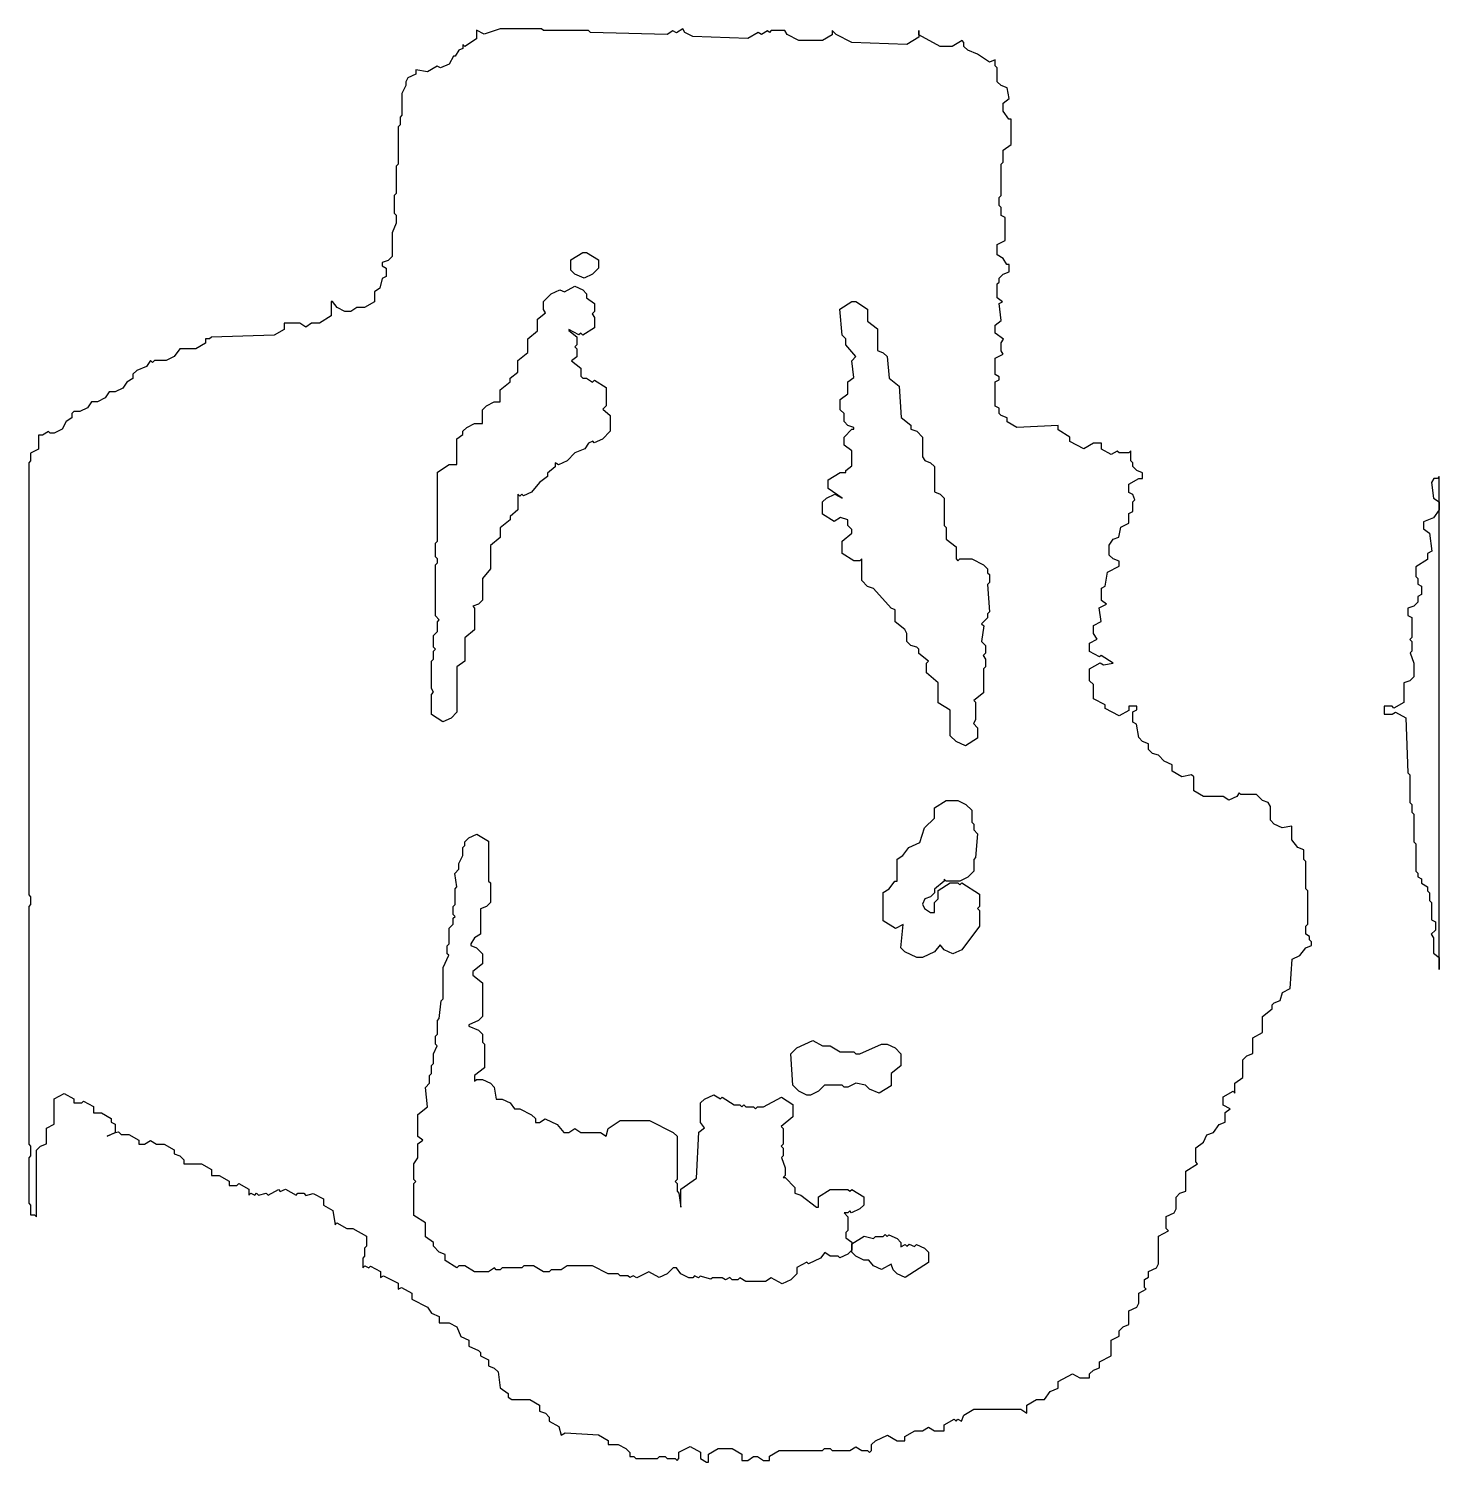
# Model space of a CAD drawing. Header units: millimetres. Extents: x 15 to 195, y 55 to 238.
import ezdxf

# ---------------------------------------------------------------- set-up
doc = ezdxf.new("R2010")
doc.units = ezdxf.units.MM
doc.layers.add('HOLES', color=1, linetype='CONTINUOUS')
doc.layers.add('OUTER', color=3, linetype='CONTINUOUS')

msp = doc.modelspace()

# ---------------------------------------------------------------- linework, layer by layer
at = {"layer": 'HOLES'}
for points in [[(85.75, 209), (86.25, 209), (87.75, 208.062909), (87.75, 207), (87, 206.25), (85.913712, 205.749687), (84.75, 206.25), (84.25, 206.75), (84.25, 208.062909)], [(84.73743, 204.712552), (85.75, 204.25), (86.25, 203.75), (86.25, 203.256854), (87.25, 202.526902), (87.25, 201.5), (86.967131, 201.217131), (87.25, 200.75), (87.25, 199.437091), (85.7498, 198.5002), (85.5, 198.75), (85.269675, 198.519675), (84, 199.21948), (84, 199.094791), (85, 198.267288), (85, 197.25), (84.75, 197), (85, 196.75), (85, 195.726675), (84.318382, 195.21953), (85.5, 194.276329), (85.5, 193.25), (85.75, 193), (86.25, 193), (87.011271, 192.511271), (87.2498, 192.7498), (88.75, 191.812909), (88.75, 189.5), (88.301869, 189.051869), (89.25, 188.267288), (89.25, 186.25), (88.25, 185.25), (87.220979, 184.779021), (87.02141, 184.97859), (86.5, 184.75), (86, 184), (84.75, 183.5), (83.75, 182.5), (82.659925, 181.997747), (82.25, 182.217132), (82.25, 181.732712), (81.25, 180.905209), (81.25, 180.482712), (80.25, 179.75), (79.25, 178.5), (78.220979, 178.029021), (78, 178.25), (77.75, 178), (77.5, 178.25), (77.5, 176.232712), (76.5, 175.405209), (76.5, 174.973671), (75.25, 173.975886), (75.25, 172.723671), (74, 171.725886), (74, 168.75), (73, 167.5), (73, 164.75), (72.5, 164.25), (71.771447, 163.978553), (72, 163.75), (72, 160.973671), (70.75, 159.975886), (70.75, 156.973098), (69.75, 156.243146), (69.75, 150.5), (69, 149.75), (67.961686, 149.274261), (66.5, 150.187099), (66.5, 152.75), (66.782869, 153.032869), (66.5, 153.5), (66.5, 157), (66.75, 157.25), (66.75, 158.25), (67, 158.5), (66.75, 158.75), (66.75, 160.25), (67.25, 160.75), (67.25, 162), (67.5, 162.25), (67, 162.75), (67, 169.25), (67.25, 169.5), (67.25, 170), (67, 170.25), (67, 172), (67.25, 172.25), (67.25, 181.062909), (68.75, 182), (69.75, 182), (69.75, 185.273325), (70.5, 185.831348), (70.5, 186.25), (71, 186.75), (72, 187.25), (73, 187.25), (73, 189), (73.5, 189.5), (74.5, 190), (75.25, 190), (75.25, 191.526329), (76.5, 192.524114), (76.5, 193.026902), (77.5, 193.756854), (77.5, 195.276329), (78.75, 196.274114), (78.75, 198.026329), (80, 199.024114), (80, 200.517288), (80.999813, 201.344636), (80.75, 201.75), (80.75, 202.75), (81.75, 203.75), (82.830108, 204.247148), (83.436968, 203.995778)], [(120, 202.75), (120.5, 202.75), (122, 201.812909), (122, 200.274114), (123.25, 199.276328), (123.25, 196.53033), (124, 196.25), (124.5, 195.75), (124.747786, 192.989714), (126.006305, 192.007092), (126.267007, 188.010539), (127.5, 187.026329), (127.5, 186.53033), (128.25, 186.25), (129, 185.5), (129, 183), (129.293986, 182.51211), (130, 182.25), (130.5, 181.75), (130.5, 178.53033), (131.25, 178.25), (131.75, 177.75), (131.75, 174.25), (132, 174), (132, 172.524114), (133.25, 171.526329), (133.25, 170), (133.5, 169.75), (133.75, 170), (135.25, 170), (136.75, 169.25), (137.25, 168.75), (137.25, 168.25), (137.5, 168), (137.5, 167), (137.257607, 166.757607), (137.518481, 163.268481), (137.25, 163), (137.25, 162.5), (136.5, 161.75), (136.769913, 161.480087), (136.495341, 159.504659), (137, 159), (137, 158), (136.717126, 157.717126), (137, 157.25), (137, 156.25), (136.75, 156), (136.75, 152.973671), (135.51341, 151.98659), (135.75, 151.75), (135.75, 149.5), (135.467126, 149.032874), (136, 148.5), (136, 147.187094), (134.462599, 146.226971), (133.25, 146.75), (132.5, 147.5), (132.5, 150.750328), (131, 151.687094), (131, 154.247069), (129.5, 155.480736), (129.5, 156.75), (129.73659, 156.98659), (128.5, 157.973671), (128.5, 158.5), (128.25, 158.75), (127.5, 159), (127, 159.5), (127, 160.5), (126.75, 161), (125.5, 161.973671), (125.5, 163.532876), (125, 163.75), (122.75, 166.25), (122, 166.5), (121.25, 167.25), (121.25, 170), (121, 169.75), (120.25, 169.75), (118.75, 170.687091), (118.75, 172.276329), (120, 173.274114), (120, 173.75), (119.5, 174.25), (119.5, 174.996118), (118.564586, 175.271679), (117.735585, 174.759328), (116.25, 175.687091), (116.25, 177.25), (116.75, 177.75), (117.847618, 178.256117), (118.75, 177.75), (117, 178.961799), (117, 180.062909), (118.5, 181), (119.25, 181), (119.25, 181.273325), (120, 181.831348), (120, 183.743146), (119, 184.473098), (119, 185.5), (120, 186.5), (120.25, 186.5), (120.25, 186.71967), (119.5, 187), (119, 187.5), (119, 188.5), (118.5, 189), (118.5, 190.276902), (119.5, 191.006854), (119.5, 192.523325), (120.253187, 193.08372), (119.987985, 195.237985), (120.501608, 195.751608), (119.25, 197.25), (119.25, 198), (118.75, 198.5), (118.477833, 201.799065)], [(133.5, 139.25), (134.5, 138.75), (135.25, 138), (135.25, 136.5), (135.5, 136.25), (135.5, 135.5), (135.990614, 135.009386), (135.75, 132), (135.5, 131.75), (135.5, 130.25), (134.75, 129.5), (133.75, 129), (132, 129), (131.75, 129.25), (131.75, 128.973671), (130.5, 127.975886), (130.5, 127.5), (130, 127), (129.271447, 126.728553), (128.997246, 126.066575), (129.25, 125.5), (130, 125), (130.5, 125), (130.5, 126.25), (131, 126.75), (131, 127.812906), (132.5, 128.75), (133.5, 128.75), (133.75, 128.5), (134.00779, 128.75779), (136.25, 127.327802), (136.25, 125.75), (136, 125.5), (136.25, 125.25), (136.25, 123.25), (134, 120.25), (132.836288, 119.749687), (131.75, 120.25), (131.252054, 120.887924), (130.5, 120), (129, 119.25), (128.25, 119.25), (126.75, 120), (126.246169, 120.503831), (126.512017, 123.462269), (125.549662, 122.969319), (124, 123.937099), (124, 127.523317), (124.75, 128), (125.482706, 129), (125.75, 129), (125.75, 131.773317), (126.5, 132.25), (127.25, 133.25), (128.666251, 133.908671), (129.25, 135.75), (130.5, 137), (130.5, 138.312906), (132, 139.25)], [(71.25, 134.5), (72.288314, 134.975739), (73.75, 134.062901), (73.75, 129), (74, 128.75), (74, 126.25), (73.5, 125.75), (72.75, 125.46967), (72.75, 122.226683), (72, 121.75), (71.5, 121), (71.5, 120.78033), (72.25, 120.5), (73, 119.75), (73, 118.473671), (71.75, 117.475886), (71.75, 117.024114), (73, 116.026328), (73, 111.75), (72.5, 111.25), (71.25, 110.709593), (71.25, 110.540407), (72.5, 110), (73, 109.5), (73, 108.5), (73.25, 108.25), (73.25, 105.223671), (72, 104.225886), (72, 103.5), (72.25, 103.75), (73, 103.75), (74, 103.25), (74.5, 102.75), (74.755666, 101.25), (75.5, 101.25), (76.5, 100.75), (77.081342, 100), (77.75, 100), (79.25, 99.25), (79.75, 98.75), (79.75, 98.25), (80.25, 98.25), (80.972693, 98.714886), (82.5, 98), (83.344797, 97), (84, 97), (84.75, 97.481763), (85.5, 97), (88, 97), (88.720109, 96.536711), (89, 97.5), (90.5, 98.5), (94.25, 98.5), (97.25, 97), (97.75, 96.5), (97.75, 91), (97.5, 90.75), (97.75, 90.5), (97.75, 89.5), (98, 89.25), (98.25, 87.5), (98.25, 89.761239), (100.241653, 91.185309), (100.506696, 97.0283), (101.263403, 97.591313), (100.75, 98.25), (100.75, 100.75), (101.25, 101.25), (102.445834, 101.765239), (103.261271, 101.261271), (103.499795, 101.499795), (105, 100.5), (105.75, 100.5), (106, 100.25), (106.25, 100.5), (106.5, 100.25), (107.5, 100.25), (107.75, 100), (108, 100.25), (108.75, 100.25), (111.03653, 101.476854), (112.5, 100.562901), (112.5, 98.976028), (111.019346, 97.730654), (111.25, 97.5), (111.25, 95.5), (111, 95.25), (111.25, 95), (111.25, 94), (111.046643, 93.796643), (111.5, 92.5), (111.5, 91.5), (111.25, 91.25), (111.5, 91.25), (112.75, 90), (112.75, 89.28033), (113.5, 89), (115.5, 87.5), (115.75, 87.5), (115.75, 88.812901), (117.25, 89.75), (119.5, 89.75), (119.75, 89.5), (119.999795, 89.749795), (121.5, 88.812901), (121.5, 87.75), (121, 87.25), (119.970979, 86.779021), (119.75, 87), (119.5, 86.75), (119, 86.75), (119.5, 86.25), (119.5, 84.5), (119.25, 84.25), (119.25, 83.58134), (120, 83.023317), (120, 82), (119.5, 81.5), (118.470979, 81.029021), (118.25, 81.25), (117.25, 81.25), (116.546425, 81.70307), (116, 81), (114.46751, 80.28249), (114.269675, 80.480325), (113, 79.78052), (113, 79), (112.25, 78.25), (111.149749, 77.742534), (109.722693, 78.464886), (109, 78), (106.5, 78), (105.738729, 78.488729), (105.5, 78.25), (104.75, 78.25), (104.467126, 78.532874), (103.922136, 78.241204), (103.5, 78.5), (102.25, 78.5), (102.046643, 78.296643), (100.703357, 78.703357), (100.467126, 78.467126), (99.978585, 78.728585), (99.75, 78.5), (99.25, 78.5), (98.25, 79), (97.668658, 79.75), (97.25, 79.75), (96.5, 79), (95.48743, 78.537448), (94.166082, 79.265733), (92.654544, 78.500619), (92.172136, 78.758796), (91.728585, 78.521415), (91.5, 78.75), (90.5, 78.75), (90.25, 79), (89, 79), (87, 80), (83.75, 80), (83, 79.5), (81.75, 79.5), (81.5, 79.25), (80.75, 79.25), (79.5, 80), (78.25, 80), (78, 79.75), (75.5, 79.75), (75.25, 79.5), (74.75, 79.5), (74.511271, 79.738729), (73.75, 79.25), (72, 79.25), (70.75, 80), (70, 80), (69.750205, 79.750205), (68.25, 80.687099), (68.25, 81.46967), (67.5, 81.75), (66.75, 82.5), (66.75, 82.993146), (65.75, 83.723098), (65.75, 85.500333), (64.25, 86.437099), (64.25, 90.5), (64.5, 90.75), (64.25, 91), (64.25, 93), (64.75, 93.75), (64.75, 95.523317), (65.390676, 96), (64.75, 96.476683), (64.75, 99.262015), (66.005554, 100.242321), (65.73344, 102.73344), (66.25, 103.25), (66.25, 104.25), (66.5, 104.5), (66.5, 105.5), (66.75, 105.75), (66.75, 107), (67.21967, 108.03033), (67, 108.25), (67, 109.25), (67.25, 109.5), (67.25, 111.25), (67.5, 111.5), (67.75, 113.75), (68, 114), (68, 118), (68.704132, 119.545868), (68.5, 119.75), (68.5, 120.75), (68.75, 121), (68.75, 123), (69.25, 123.5), (69.25, 124.25), (69.5, 124.5), (69.25, 124.75), (69.25, 125.75), (69.5, 126), (69.5, 128), (69.743146, 128.243146), (69.473098, 129.973098), (70, 130.5), (70, 131.25), (70.5, 132.25), (70.5, 133.25), (70.75, 133.5), (70.75, 134)], [(112.239094, 106.989094), (113, 107.75), (115.020203, 108.708345), (116.25, 108), (117.25, 108), (118.5, 107.25), (120.25, 107.25), (120.5, 107), (121, 107), (123.75, 108.25), (124.5, 108.25), (125.5, 107.75), (126.25, 107), (126.25, 105.473671), (125, 104.475886), (125, 102.937099), (123.462595, 101.976973), (122.25, 102.5), (121.75, 103), (120.5, 103.25), (119.5, 102.75), (119, 102.75), (118.75, 103), (116.5, 103), (115.75, 102.25), (114.75, 101.75), (114.25, 101.75), (113.25, 102.25), (112.5, 103)], [(120, 82.812901), (121.547457, 83.779304), (122.762448, 83.512448), (123, 83.75), (124, 83.75), (124.25, 84), (124.5, 83.75), (124.720979, 83.970979), (125.75, 83.5), (126.25, 83), (126.25, 82.449532), (126.771415, 82.728585), (127, 82.5), (127.271447, 82.771447), (127.978553, 82.478553), (128.220979, 82.720979), (129.25, 82.25), (129.75, 81.75), (129.75, 80.445707), (126.800509, 78.518014), (125.75, 79), (125.25, 79.5), (124.985599, 80.211543), (123.76257, 79.537448), (122.75, 80), (122.168658, 80.75), (121.5, 80.75), (120.5, 81.25), (120, 81.75)]]:
    msp.add_lwpolyline(points, close=True, dxfattribs=at)
at = {"layer": 'OUTER'}
for points in [[(72.25, 237.306116), (72.25, 236.187095), (70.749797, 235.250203), (70.5, 235.5), (70.5, 234.967128), (70, 234.75), (69.523322, 234), (69.30612, 234), (68.75, 233), (67.659925, 232.497747), (67.247838, 232.718289), (66, 232), (64.5, 232.279424), (64.5, 231.706114), (63.5, 231.25), (63.25, 230.75), (63.25, 230.25), (62.75, 229.25), (62.75, 226.5), (62.5, 226.25), (62.5, 225.25), (62.25, 225), (62.25, 220.25), (62, 220), (62, 216.5), (61.75, 216.25), (61.75, 214), (62, 213.75), (62, 212.75), (61.5, 211.5), (61.5, 208.5), (61, 208), (60.25, 207.71967), (60.25, 207.30046), (60.75, 207.032868), (60.75, 205.967132), (60.220237, 205.683611), (59.949398, 204.450489), (59.25, 204.018237), (59.25, 202.71948), (58, 202), (57, 202), (56.25, 201.5), (55.5, 201.5), (54.5, 202), (53.918656, 202.75), (53.75, 202.75), (53.75, 200.937089), (52.25, 200), (51.25, 200), (50.5, 199.518237), (49.75, 200), (47.75, 200), (47.75, 199.21948), (46.5, 198.5), (38.5, 198.25), (38.25, 198), (37.75, 198), (37.75, 197.46948), (36.5, 196.75), (34.473098, 196.75), (33.75, 195.75), (32.75, 195.25), (31.25, 195.25), (31, 195), (30.738729, 195.261271), (30.25, 194.5), (29, 194), (28.5, 193.5), (28.5, 192.976676), (27.75, 192.5), (27.25, 191.75), (26.25, 191.25), (25.481763, 191.25), (25, 190.5), (24, 190), (23.231763, 190), (22.75, 189.25), (21.75, 188.75), (21, 188.75), (20.75, 188.5), (20.75, 187.976676), (20, 187.5), (19.5, 186.5), (18.5, 186), (18, 186), (17.761271, 186.238729), (17, 185.75), (16.5, 185.75), (16.5, 183.956114), (15.5, 183.44388), (15.5, 182.5), (15.250001, 182.250001), (15.249999, 127.250001), (15.5, 127), (15.5, 126), (15.250001, 125.750001), (15.249999, 95.500001), (15.5, 95.25), (15.5, 94), (15.25, 93.75), (15.25, 88), (15.5, 87.75), (15.5, 86.5), (16, 86.5), (16.25, 86.25), (16.25, 94.75), (16.75, 95.25), (17.5, 95.53033), (17.5, 97.543886), (18.5, 98.05612), (18.5, 101.28052), (19.75, 101.96948), (21, 101.28052), (21, 100.75), (22, 100.75), (22.230325, 100.980325), (23.5, 100.28052), (23.5, 99.5), (24.5, 99.5), (25.75, 98.78052), (25.75, 98.300468), (26.25, 98.032876), (26.25, 96.956114), (25.25, 96.5), (26.25, 97), (26.66679, 97.08321), (27, 96.75), (28, 96.75), (29.25, 96.03052), (29.25, 95.5), (30, 95.5), (30.75, 95.981763), (31.5, 95.5), (32.5, 95.5), (33.75, 94.78052), (33.75, 94.28033), (34.5, 94), (35, 93.5), (35, 93), (37.25, 93), (38.5, 92.28052), (38.5, 91.5), (39.5, 91.5), (40.75, 90.78052), (40.75, 90.25), (41.75, 90.25), (41.980325, 90.480325), (43.25, 89.78052), (43.25, 89), (43.532874, 89.282874), (44.021415, 89.021415), (44.25, 89.25), (44.502998, 88.997002), (45.468558, 89.281442), (45.730325, 89.019675), (47.019675, 89.730325), (47.271447, 89.478553), (47.936968, 89.754222), (49.269675, 89.019675), (49.5, 89.25), (50.25, 89.25), (50.531442, 88.968558), (51.459325, 89.241899), (52.75, 88.53052), (52.75, 87.71948), (53.960758, 87.052148), (54.243146, 85.243146), (54.480325, 85.480325), (55.75, 84.75), (56.5, 84.75), (58.25, 83.78756), (58.25, 82.5), (58, 82.25), (58, 81.25), (57.75, 81), (57.75, 79.75), (58.032874, 80.032874), (58.521415, 79.771415), (58.730325, 79.980325), (60, 79.28052), (60, 78.532876), (60.417242, 78.756177), (62.25, 77.78756), (62.25, 77.032876), (62.67545, 77.26057), (64, 76.53052), (64, 75.777413), (66, 74.75), (66.5, 74), (67.5, 73.543886), (67.5, 72.75), (68.75, 72.75), (69.75, 72.25), (70.25, 71), (71.25, 70.543886), (71.25, 69.790407), (72.5, 69.25), (72.75, 69), (72.75, 68.55612), (73.75, 68.043886), (73.75, 67.28033), (74.5, 67), (75, 66.5), (75.254846, 64.503317), (76.25, 63.776902), (76.25, 63.300468), (76.75, 63), (79, 63), (80.25, 62.28052), (80.25, 61.53033), (81, 61.25), (81.5, 60.75), (81.5, 60.21948), (82.690671, 59.56322), (83.016195, 58.4582), (83.5, 58.75), (87.75, 58.5), (89, 57.78052), (89, 57.25), (90.25, 57.25), (91.25, 56.75), (91.75, 56.25), (91.75, 55.75), (92.25, 55.75), (92.5, 55.5), (95.25, 55.5), (95.5, 55.75), (96.25, 55.75), (96.5, 55.5), (97.5, 55.5), (97.75, 55.25), (98, 55.5), (98, 56.298936), (99.416082, 57.015733), (100.75, 56.28052), (100.75, 55.481763), (101.5, 55), (101.75, 55), (101.75, 56.03052), (103, 56.75), (104.75, 56.75), (106, 56.03052), (106, 55.25), (106.75, 55.25), (107.5, 55.75), (108, 55.75), (108.75, 55.25), (109.5, 55.25), (109.5, 55.78052), (110.75, 56.5), (116.25, 56.5), (116.5, 56.75), (117.25, 56.75), (117.5, 56.5), (119.75, 56.5), (120.5, 56.981763), (121.25, 56.5), (122, 56.5), (122.25, 56.25), (122.5, 56.5), (122.5, 57.25), (123, 57.75), (124.517418, 58.45988), (125.75, 57.75), (126.75, 57.75), (126.75, 58.28052), (128, 59), (129, 59), (129.75, 59.481763), (130.5, 59), (131.75, 59), (131.75, 59.78052), (133.019675, 60.480325), (133.25, 60.25), (133.478585, 60.478585), (133.958062, 60.221977), (134.25, 61), (135.5, 61.75), (141.5, 61.75), (142.25, 61.268237), (142.25, 62.28052), (143.5, 63), (144.526902, 63), (145.25, 64), (146.25, 64.456114), (146.25, 65.28756), (148.090014, 66.260012), (149, 65.75), (150.25, 65.75), (150.25, 66.25), (150.75, 66.75), (151.5, 67.03033), (151.5, 67.798936), (153, 68.558211), (153, 70.543886), (154, 71.05612), (154, 71.75), (154.5, 72.25), (155.25, 72.53033), (155.25, 74.293886), (156.25, 74.75), (156.5, 75.25), (156.5, 76.543886), (157.462889, 77.037111), (157.25, 77.25), (157.25, 78.282876), (157.75, 78.550468), (157.75, 79.293886), (158.75, 79.75), (159, 80.25), (159, 83.78052), (160.269675, 84.480325), (160, 84.75), (160, 86.293886), (161, 86.75), (161.25, 87.25), (161.25, 88.75), (161.75, 89.25), (162.5, 89.53033), (162.5, 92.062906), (164.000202, 92.999798), (163.75, 93.25), (163.75, 95.026902), (164.75, 95.75), (165.174574, 96.688428), (166, 97), (166.75, 98), (167.5, 98.28033), (167.5, 99.523312), (168.140585, 99.999926), (167.25, 100.456114), (167.25, 101.53052), (168.519675, 102.230325), (168.75, 102), (168.75, 103.276902), (169.75, 104.006854), (169.75, 106.25), (170.25, 106.75), (171, 107.03033), (171, 109.03052), (172.25, 109.71948), (172.25, 111.762015), (173.5, 112.737985), (173.5, 113.25), (173.75, 113.5), (174.505755, 113.782714), (174.813165, 114.826241), (175.767942, 115.31531), (176.024744, 119.056561), (177, 119.5), (177.75, 120.5), (178.5, 120.78033), (178.5, 121.25), (178.25, 121.5), (178.25, 121.949532), (177.75, 122.217124), (177.75, 123.25), (178, 123.5), (178, 127.75), (177.75, 128), (177.75, 131.5), (177.5, 131.75), (177.5, 132.96967), (176.75, 133.25), (176, 134.25), (176, 135.984818), (174.75, 135.75), (173.75, 136.25), (173.25, 136.75), (173.25, 138.5), (172.956014, 138.98789), (172.25, 139.25), (171.5, 140), (169.5, 140), (169.282874, 140.217126), (169, 139.75), (167.977307, 139.282262), (167.25, 139.75), (164.75, 139.75), (163.5, 140.46948), (163.5, 142.25), (163.217427, 142.532573), (162, 142.25), (160.75, 142.96948), (160.75, 143.793886), (159.75, 144.25), (159, 145), (158.25, 145.25), (157.75, 145.75), (157.75, 146.46967), (157, 146.75), (156.5, 147.25), (156.22466, 148.963094), (155.75, 149.217124), (155.75, 150.532876), (156.25, 150.800468), (156.25, 151.25), (155.25, 151.25), (155.25, 150.71948), (154.006521, 150.034114), (152.25, 150.96244), (152.25, 151.441789), (150.75, 152.201064), (150.75, 154), (150.25, 154.5), (150.25, 156.03052), (151.57455, 156.76057), (152, 156.5), (153.268373, 156.738854), (151.711277, 157.711277), (151.519675, 157.519675), (150.25, 158.21948), (150.25, 159.293886), (151.209804, 159.78553), (150.75, 160.5), (150.75, 161.543886), (151.734551, 162.048206), (151.464858, 163.775885), (152.390585, 164.250074), (151.75, 164.726688), (151.75, 166.282876), (152.24036, 166.545308), (152.527166, 168.312687), (154, 169.058211), (154, 169.71967), (153.25, 170), (152.75, 170.5), (152.75, 171.75), (153.25, 172.5), (153.963625, 172.765263), (154.243755, 174.040687), (155.25, 174.55612), (155.25, 175.782868), (155.75, 176.05046), (155.75, 177.25), (156.021447, 177.521447), (155.737886, 178.206023), (155.25, 178.467132), (155.25, 179.53052), (156.5, 180.25), (157, 180.25), (157, 180.96967), (156.25, 181.25), (155.75, 181.75), (155.75, 182.25), (155.5, 182.5), (155.5, 183.75), (155.25, 183.5), (154, 183.5), (153.761271, 183.738729), (153.010505, 183.27473), (151.75, 183.96948), (151.75, 184.75), (150.75, 184.75), (149.506521, 184.034114), (147.75, 184.96244), (147.75, 185.500321), (146.25, 186.437086), (146.25, 187.005924), (141, 186.75), (139.75, 187.46948), (139.75, 187.96967), (139, 188.25), (138.75, 188.5), (138.75, 189.19954), (138.25, 189.467132), (138.25, 192.532868), (138.75, 192.80046), (138.75, 193.19954), (138.25, 193.467132), (138.25, 195.543886), (139.266037, 196.064335), (139, 196.5), (139, 197.5), (139.283653, 197.968581), (138.25, 198.723098), (138.25, 199.773319), (139.003188, 200.333714), (138.733544, 202.524061), (139.146966, 202.745318), (138.5, 203.226681), (138.5, 205), (138.75, 205.25), (138.75, 205.75), (139.25, 206.25), (140, 206.53033), (140, 207.5), (139.726683, 207.5), (139.25, 208.25), (138.5, 208.726681), (138.5, 210.043886), (139.5, 210.55612), (139.5, 213.44954), (139, 213.717132), (139, 214.75), (138.75, 215), (138.75, 216), (139, 216.25), (139, 220.25), (139.25, 220.5), (139.25, 222.026902), (140.25, 222.756854), (140.25, 226), (139.973098, 226), (139.25, 227), (139.25, 228.023319), (140.012234, 228.590445), (139.750106, 229.969626), (139, 230.25), (138.5, 230.75), (138.5, 232.5), (138.25, 232.75), (138.25, 233.53033), (137.529512, 233.231894), (136, 234.25), (134.75, 234.75), (134.25, 235.25), (134.25, 235.75), (134.019675, 235.980325), (132.75, 235.25), (131.25, 235.25), (128.5, 236.704791), (128.5, 237.25), (128.5, 236.437095), (127, 235.5), (120, 235.75), (118, 236.75), (117.5, 237.25), (117.5, 236.71948), (116.25, 236), (113.25, 236), (111.75, 236.75), (111.44954, 237.25), (109.75, 237.25), (109.5, 237), (109.261271, 237.238729), (108.51269, 236.77608), (108.074546, 237.010568), (106.75, 236.25), (99.75, 236.5), (98.75, 237), (98.469416, 237.462861), (97.690427, 236.981419), (97.23731, 237.22392), (96.5, 236.75), (86.75, 237), (86.5, 237.25), (80.75, 237.25), (80.5, 237.5), (75.25, 237.5), (73.207658, 236.815571)], [(194.750001, 180.500001), (194.5, 180.25), (194.050468, 180.25), (193.75, 179.75), (194.008579, 177.726461), (194.75, 177.268237), (194.75, 176.25), (194, 175.25), (192.75, 174.709593), (192.75, 173.831342), (193.502205, 173.271679), (193.777423, 170.981808), (193.25, 170.69954), (193.25, 169.937086), (191.75, 169.000321), (191.75, 167.75), (192, 167.5), (192, 166.800468), (192.5, 166.532876), (192.5, 165.467124), (192, 165.199532), (192, 164.5), (191.5, 164), (190.75, 163.71967), (190.75, 162.800468), (191.25, 162.532876), (191.25, 160), (191, 159.75), (191.25, 159.5), (191.25, 158.25), (191.046643, 158.046643), (191.5, 156.75), (191.5, 155), (191, 154.5), (190.25, 154.21967), (190.25, 151.71948), (188.980325, 151.019675), (188.75, 151.25), (187.75, 151.25), (187.75, 150.25), (188.75, 150.25), (189.17545, 150.51057), (190.496746, 149.782313), (190.75, 142.75), (191, 142.5), (191, 139), (191.25, 138.75), (191.25, 137.75), (191.5, 137.5), (191.5, 134), (191.75, 133.75), (191.75, 130.25), (192, 130), (192, 129.550468), (192.5, 129.282876), (192.5, 128.731763), (193.25, 128.268237), (193.25, 127.75), (193.5, 127.5), (193.5, 126.5), (193.75, 126.25), (193.75, 124.050468), (194.25, 123.782876), (194.25, 122.75), (193.717126, 122.217126), (194, 121.75), (194, 119.831335), (194.75, 119.273312), (194.75, 117.75)]]:
    msp.add_lwpolyline(points, close=True, dxfattribs=at)

doc.saveas('drawing.dxf')
